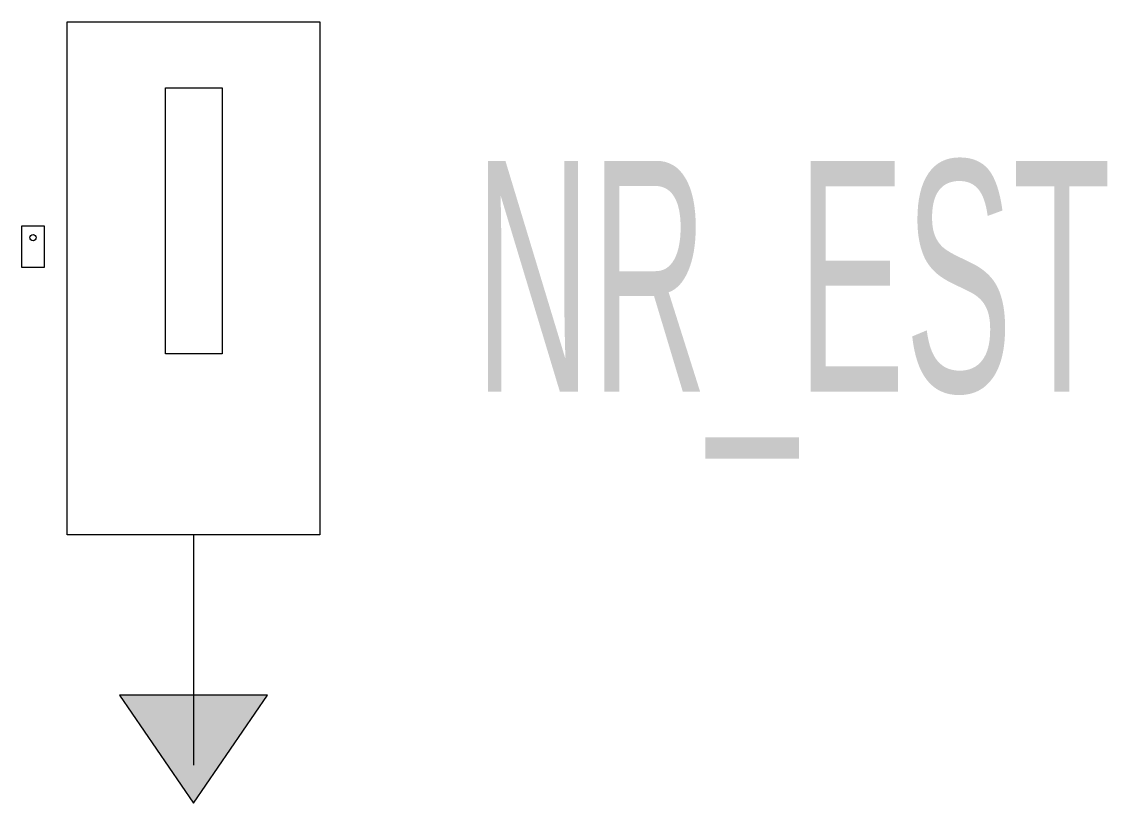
# Model space of a CAD drawing. Header units: millimetres. Extents: x -35 to 811, y -209 to 400.
import ezdxf

# ---------------------------------------------------------------- set-up
doc = ezdxf.new("R2010")
doc.units = ezdxf.units.MM
doc.header["$LTSCALE"] = 0.25
doc.layers.get('0').update_dxf_attribs({"color": 252})
doc.styles.add('Opisest3', font='arial.ttf', dxfattribs={"width": 0.5})

msp = doc.modelspace()

# ---------------------------------------------------------------- hatches: boundary and pattern name
msp.add_hatch(color=256).paths.add_polyline_path([(98.52, -209.16), (156.24, -124.82), (40.81, -124.82)])

# ---------------------------------------------------------------- linework, layer by layer
msp.add_line((98.52, 0), (98.52, -179.41))
for points in [[(0, 400), (197.05, 400), (197.05, 0), (0, 0)], [(76.78, 348.57), (120.96, 348.57), (120.96, 141.06), (76.78, 141.06)], [(-35.35, 240.97), (-17.78, 240.97), (-17.78, 208.33), (-35.35, 208.33)], [(98.52, -209.16), (156.24, -124.82), (40.81, -124.82)]]:
    msp.add_lwpolyline(points, close=True)
msp.add_circle((-26.49, 231.66), 2.45)

# ---------------------------------------------------------------- texts
at = {"style": 'Opisest3', "width": 0.5, "flags": 9}
msp.add_attdef('NR_EST', (317.75, 111.55), 'xx', height=180, dxfattribs=at)

doc.saveas('drawing.dxf')
